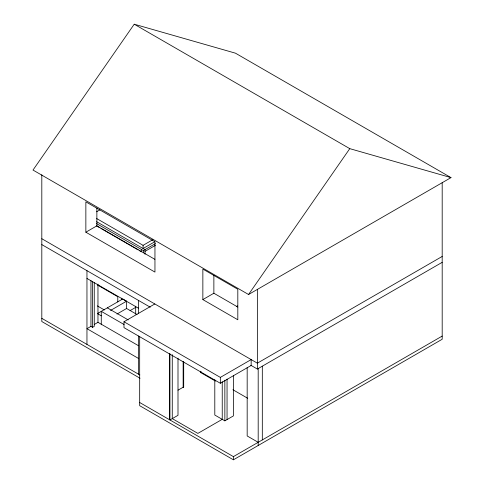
<?xml version="1.0" encoding="UTF-8"?>
<svg xmlns="http://www.w3.org/2000/svg" width="484" height="484" viewBox="0 0 484 484"><rect width="100%" height="100%" fill="white"/><g stroke="black" fill="none" stroke-linecap="round" stroke-linejoin="round"><path stroke-width="0.73" d="M134.225 24.2L33.003 170.059L248.552 294.502L450.997 177.622L235.448 53.173L134.225 24.2L349.775 148.648L450.997 177.622M248.552 294.502L349.775 148.648M96.643 211.75L99.904 209.868M85.856 232.199L154.953 272.093L154.953 241.74L85.856 201.846L85.856 232.199L96.867 225.846L154.886 259.339M96.655 218.538L143.076 245.34L152.859 239.689M154.813 241.74L143.076 248.516L143.076 245.34M96.31 223.427L143.355 250.579L155.437 243.603M145.006 251.371L155.437 245.346M110.54 310.45L126.596 301.181L126.596 308.489L137.032 314.515M94.253 282.674L94.253 326.373L92.601 327.329L90.95 326.373L86.957 328.678L138.575 358.481M94.392 324.389L97.968 322.32L138.478 345.709M116.965 314.055L126.596 308.489M130.075 310.619L135.913 307.249M123.983 321.763L220.335 377.393L251.166 359.588L251.166 365.468L220.335 383.274L123.983 327.644L123.983 321.763L154.813 303.964M202.857 299.59L237.813 319.773L237.813 289.257L202.857 269.074L202.857 299.59L213.868 293.231L237.819 307.062M236.301 306.662L237.608 305.912M178.021 390.189L183.696 386.91L183.696 362.014M442.188 256.453L257.361 363.163L41.812 238.721M250.857 365.293L257.361 369.044L442.188 262.334M214.799 379.674L214.799 415.042L224.848 420.844L233.385 415.919L233.385 375.457M139.676 402.5L233.409 456.624L442.188 336.084M139.676 336.283L139.676 405.683L233.409 459.8L442.188 339.26L442.188 182.71M96.655 221.714L145.006 249.629L145.006 254.251M96.31 225.762L99.583 227.649M100.89 228.406L138.158 249.925M139.465 250.676L141.425 251.813L141.425 249.472M41.812 244.601L150.27 307.219M126.596 301.181L122.742 298.955L97.417 313.578L101.271 315.804M86.957 278.451L138.575 308.254M97.308 284.907L117.787 296.728L117.787 301.974M107.327 307.854L128.2 319.906M97.308 305.888L104.35 309.954M124.098 324.534L101.271 311.351L101.271 324.794M232.895 389.729L247.723 398.29M200.376 372.384L215.459 381.089M183.696 387.291L183.363 387.103L183.363 361.518M258.19 442.315L247.173 435.957L247.173 367.477M41.812 318.345L139.858 374.955M140.045 378.24L41.812 321.527L41.812 174.754M262.316 366.188L262.316 439.932M258.19 368.572L258.19 445.498M257.361 289.42L257.361 369.044M233.409 456.624L233.409 459.8M227.05 379.099L227.05 419.574M224.848 380.206L224.848 420.844M222.235 381.707L222.235 419.338L197.871 433.398L172.268 418.618L172.268 354.657M220.335 377.393L220.335 383.274M213.868 275.372L213.868 293.231M200.927 371.192L200.927 372.704M183.146 361.645L183.146 387.23M177.997 358.124L177.997 415.314L169.932 419.973L169.932 353.75M169.406 353.447L169.406 419.67M143.355 250.579L143.355 252.793M138.575 300.467L138.575 313.499M138.575 335.987L138.575 374.211M135.683 306.19L135.683 314.055M121.641 298.162L121.641 299.626M97.968 284.09L97.968 322.32M96.867 208.072L96.867 225.846M92.601 281.367L92.601 327.329M90.95 280.647L90.95 326.373M86.957 270.665L86.957 344.414"/></g></svg>
